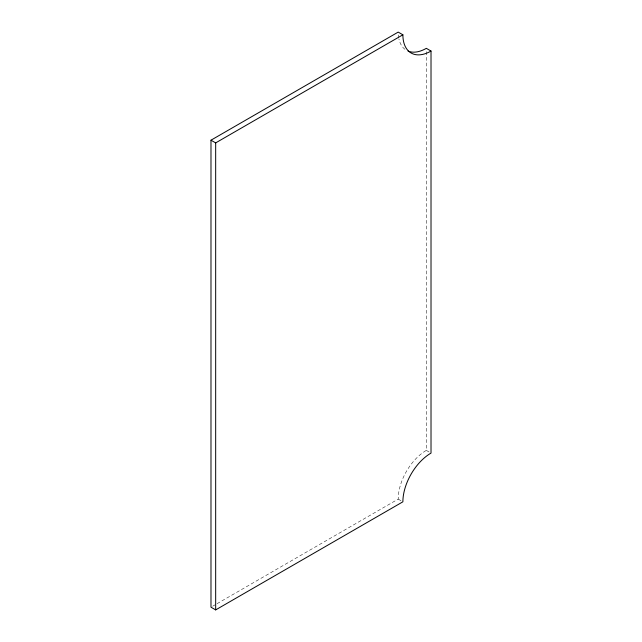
<?xml version="1.0" encoding="UTF-8"?>
<svg xmlns="http://www.w3.org/2000/svg" width="642" height="642" viewBox="0 0 642 642"><rect width="100%" height="100%" fill="white"/><g stroke="black" fill="none" stroke-linecap="round" stroke-linejoin="round"><path stroke-width="0.48" stroke-dasharray="3.21 2.41" d="M212.719 606.192L216.185 604.194M217.052 603.689L398.2 499.107A39.772 22.968 -60 0 1 426.328 450.387L426.328 50.341M426.328 450.387L429.45 452.193M398.2 499.107L401.33 500.912M404.958 49.314A39.772 22.968 -60 0 1 398.939 39.066M398.746 38.127A39.772 22.968 -60 0 1 398.265 34.162"/><path stroke-width="0.96" d="M210.985 140.189L398.2 32.1L402.887 34.804A39.772 22.968 -60 0 0 431.015 51.047L431.015 453.1A39.772 22.968 -60 0 0 402.887 501.811L215.672 609.9L210.985 607.196L210.985 140.189L215.672 142.893L402.887 34.804M431.015 51.047L426.328 48.335A39.772 22.968 -60 0 1 408.039 51.095M215.672 142.893L215.672 609.9"/></g></svg>
